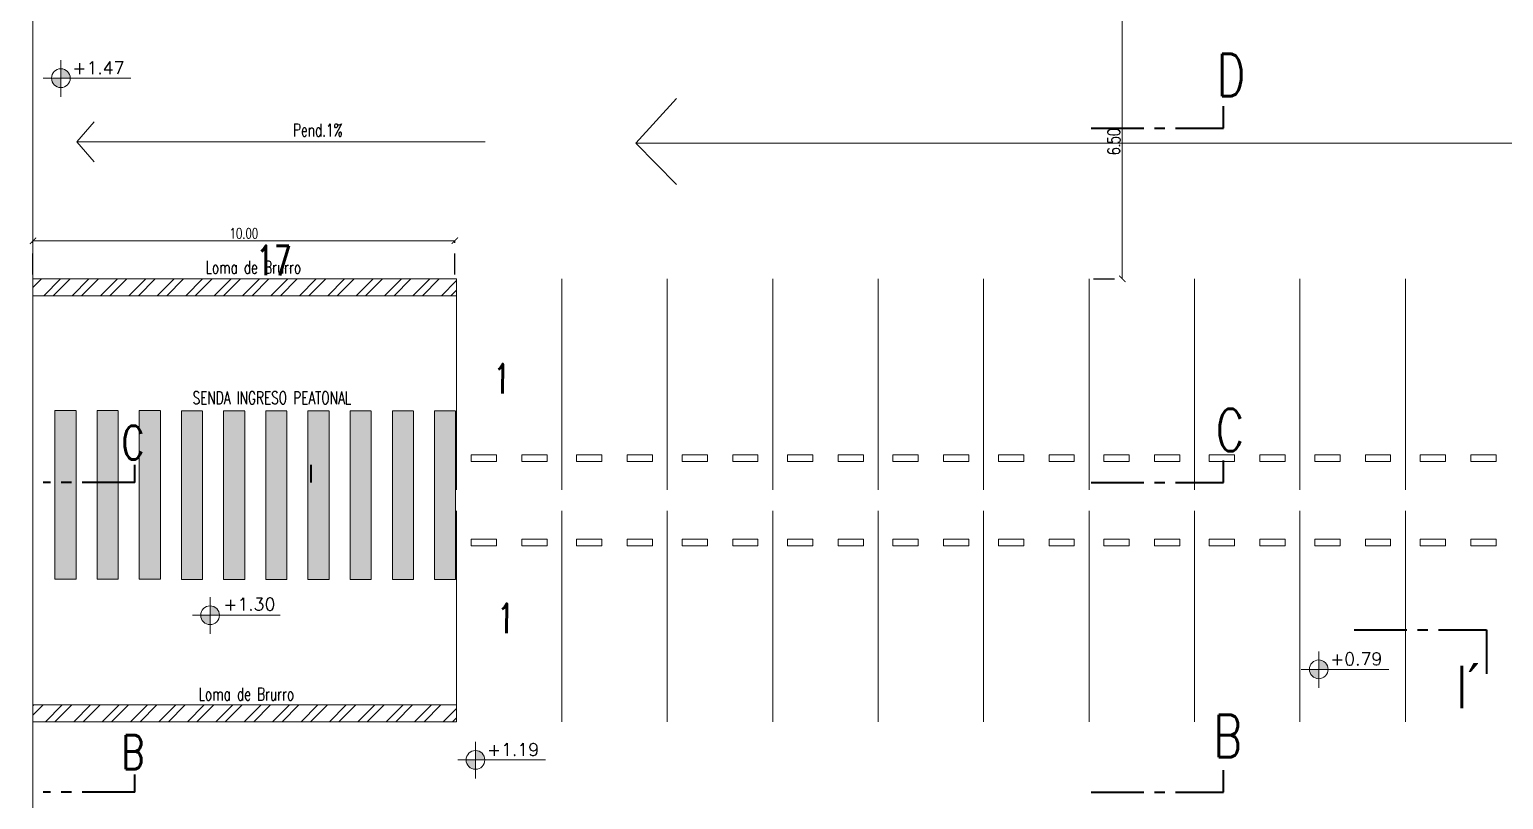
# Model space of a CAD drawing. Header units: millimetres. Extents: x 2828 to 3406, y 849 to 1266.
# Drawn here: x 2973.72 to 3008.67, y 1090.97 to 1109.23 of the extents above; entities that cross this region are included whole.
import ezdxf

# ---------------------------------------------------------------- set-up
doc = ezdxf.new("R2010")
doc.units = ezdxf.units.MM
doc.header["$PDMODE"] = 34
doc.header["$PDSIZE"] = -10
doc.linetypes.add('CENTER', pattern=[2, 1.25, -0.25, 0.25, -0.25])
doc.linetypes.add('DASHDOT', pattern=[1, 0.5, -0.25, 0, -0.25])
doc.layers.get('DEFPOINTS').update_dxf_attribs({"lineweight": 5})
for name, color, linetype, lineweight in [('0.05', 64, 'Continuous', 5), ('0.10', 161, 'Continuous', 9), ('arq cotas', 152, 'Continuous', 13), ('arq tex', 31, 'Continuous', 5), ('gral texto', 70, 'Continuous', 5), ('L corte', 51, 'CENTER', 40), ('L corte 100', 83, 'CENTER', 40)]:
    doc.layers.add(name, color=color, linetype=linetype, lineweight=lineweight)
doc.layers.add('hatch', color=7, linetype='Continuous', lineweight=13, true_color=0x949494)
doc.layers.add('vehiculos', color=7, linetype='Continuous', lineweight=9, true_color=0x4a4a4a)
doc.styles.add('100', font='romans.shx', dxfattribs={"width": 0.75, "height": 0.2})
doc.styles.add('250-cts', font='romans.shx', dxfattribs={"width": 0.7, "height": 0.25})
doc.styles.add('COTAS', font='romans.shx')
doc.dimstyles.new('250', dxfattribs={"dimtxt": 0.3, "dimasz": 0.15, "dimexe": 0, "dimexo": 0.1, "dimgap": 0.05, "dimtad": 1, "dimzin": 0, "dimdsep": 46, "dimtxsty": '250-cts', "dimblk": 'ARCHTICK', "dimcen": 0.02, "dimclrd": 256, "dimclre": 256, "dimclrt": 256, "dimazin": 0, "dimtfac": 1, "dimtofl": 0, "dimtmove": 1, "dimatfit": 0, "dimldrblk": 'OPEN90', "dimfxl": 1, "dimtolj": 1, "dimtzin": 0, "dimlwd": -1, "dimarcsym": 0})

# ---------------------------------------------------------------- blocks, each defined once
blk = doc.blocks.new('NIVEL')
at = {"layer": '0.10'}
h = blk.add_hatch(color=256, dxfattribs=at)
h.paths.add_polyline_path([(265.735, 100.104), (265.737, 99.66), (266.182, 99.662, 0.10356), (266.143, 99.84, 0.297796)])
h.paths.add_polyline_path([(265.737, 99.66), (265.293, 99.658, 0.10356), (265.331, 99.48, 0.297796), (265.739, 99.216)])
for p, q in [((265.737, 98.782), (265.737, 100.513)), ((264.902, 99.66), (269.056, 99.66))]:
    blk.add_line(p, q, dxfattribs=at)
blk.add_circle((265.737, 99.66), 0.444, dxfattribs=at)
blk = doc.blocks.new('_ARCHTICK')
at = {"color": 0, "linetype": 'ByBlock', "const_width": 0.15}
blk.add_lwpolyline([(-0.5, -0.5), (0.5, 0.5)], dxfattribs=at)
blk = doc.blocks.new('*D389')
at = {"layer": 'arq cotas', "linetype": 'DASHDOT', "lineweight": -2, "transparency": 16777216}
for p, q in [((2973.804, 1103.417), (2973.804, 1104.219)), ((2983.804, 1103.417), (2983.804, 1104.219))]:
    blk.add_line(p, q, dxfattribs=at)
at = {"layer": 'arq cotas', "transparency": 16777216}
blk.add_line((2983.804, 1104.219), (2973.804, 1104.219), dxfattribs=at)
at = {"layer": 'DEFPOINTS', "color": 0, "transparency": 16777216}
for p in [(2973.804, 1104.219), (2973.804, 1103.317), (2983.804, 1103.317)]:
    blk.add_point(p, dxfattribs=at)
at = {"layer": 'arq cotas', "transparency": 16777216, "xscale": 0.15, "yscale": 0.15, "zscale": 0.15, "rotation": 180}
blk.add_blockref('_ARCHTICK', (2973.804, 1104.219), dxfattribs=at)
at = {"layer": 'arq cotas', "transparency": 16777216, "xscale": 0.15, "yscale": 0.15, "zscale": 0.15}
blk.add_blockref('_ARCHTICK', (2983.804, 1104.219), dxfattribs=at)
at = {"layer": 'arq cotas', "transparency": 16777216, "insert": (2978.804, 1104.394), "char_height": 0.25, "attachment_point": 5, "style": '250-cts'}
blk.add_mtext('\\A1;10.00', dxfattribs=at)
blk = doc.blocks.new('_Open90')
at = {"color": 0, "linetype": 'ByBlock', "lineweight": -2}
for p, q in [((0, 0), (-1, 0)), ((-0.5, 0.5), (0, 0)), ((0, 0), (-0.5, -0.5))]:
    blk.add_line(p, q, dxfattribs=at)
blk = doc.blocks.new('*D482')
at = {"layer": 'arq cotas', "linetype": 'DASHDOT', "lineweight": -2, "transparency": 16777216}
for p, q in [((2998.944, 1109.817), (2999.631, 1109.817)), ((2998.944, 1103.317), (2999.631, 1103.317))]:
    blk.add_line(p, q, dxfattribs=at)
at = {"layer": 'arq cotas', "transparency": 16777216}
blk.add_line((2999.631, 1109.817), (2999.631, 1103.317), dxfattribs=at)
at = {"layer": 'DEFPOINTS', "color": 0, "transparency": 16777216}
for p in [(2998.844, 1109.817), (2998.844, 1103.317), (2999.631, 1103.317)]:
    blk.add_point(p, dxfattribs=at)
at = {"layer": 'arq cotas', "transparency": 16777216, "xscale": 0.15, "yscale": 0.15, "zscale": 0.15}
for p, rotation in [((2999.631, 1109.817), 90), ((2999.631, 1103.317), 270)]:
    blk.add_blockref('_ARCHTICK', p, dxfattribs=dict(at, rotation=rotation))
at = {"layer": 'arq cotas', "transparency": 16777216, "insert": (2999.431, 1106.567), "char_height": 0.3, "attachment_point": 5, "rotation": 90, "style": '250-cts'}
blk.add_mtext('\\A1;6.50', dxfattribs=at)

msp = doc.modelspace()

# ---------------------------------------------------------------- hatches: boundary and pattern name
at = {"layer": '0.10', "true_color": 0x808080}
h = msp.add_hatch(dxfattribs=at)
h.set_pattern_fill('ANSI32', color=8, scale=0.05)
h.set_pattern_definition([(45, (-3.9394, 10.1), (-0.336759605, 0.336759605), []), (45, (-3.7149, 10.1), (-0.336759605, 0.336759605), [])])
h.paths.add_polyline_path([(2983.843, 1102.917), (2973.804, 1102.917), (2973.804, 1103.317), (2983.843, 1103.317)])
h = msp.add_hatch(dxfattribs=at)
h.set_pattern_fill('ANSI32', color=8, scale=0.05)
h.set_pattern_definition([(45, (-3.9, 0), (-0.336759605, 0.336759605), []), (45, (-3.6755, 0), (-0.336759605, 0.336759605), [])])
h.paths.add_polyline_path([(2983.843, 1092.817), (2973.804, 1092.817), (2973.804, 1093.217), (2983.843, 1093.217)])
at = {"layer": 'arq cotas'}
h = msp.add_hatch(color=256, dxfattribs=at)
h.paths.add_polyline_path([(2978.002, 1095.563), (2978.003, 1095.341), (2978.225, 1095.342, 0.10356), (2978.206, 1095.431, 0.297796)])
h.paths.add_polyline_path([(2978.003, 1095.341), (2977.781, 1095.339, 0.10356), (2977.8, 1095.25, 0.297796), (2978.004, 1095.118)])
at = {"layer": 'hatch', "true_color": 0xbfbfbf}
h = msp.add_hatch(color=9, dxfattribs=at)
h.dxf.hatch_style = 1
h.paths.add_polyline_path([(2974.824, 1100.194), (2974.324, 1100.194), (2974.324, 1096.194), (2974.824, 1096.194)])
h = msp.add_hatch(color=9, dxfattribs=at)
h.dxf.hatch_style = 1
h.paths.add_polyline_path([(2975.824, 1100.197), (2975.324, 1100.197), (2975.324, 1096.197), (2975.824, 1096.197)])
h = msp.add_hatch(color=9, dxfattribs=at)
h.dxf.hatch_style = 1
h.paths.add_polyline_path([(2976.824, 1100.197), (2976.324, 1100.197), (2976.324, 1096.197), (2976.824, 1096.197)])
h = msp.add_hatch(color=9, dxfattribs=at)
h.dxf.hatch_style = 1
h.paths.add_polyline_path([(2977.824, 1100.189), (2977.324, 1100.189), (2977.324, 1096.189), (2977.824, 1096.189)])
h = msp.add_hatch(color=9, dxfattribs=at)
h.dxf.hatch_style = 1
h.paths.add_polyline_path([(2978.824, 1100.189), (2978.324, 1100.189), (2978.324, 1096.189), (2978.824, 1096.189)])
h = msp.add_hatch(color=9, dxfattribs=at)
h.dxf.hatch_style = 1
h.paths.add_polyline_path([(2979.824, 1100.189), (2979.324, 1100.189), (2979.324, 1096.189), (2979.824, 1096.189)])
h = msp.add_hatch(color=9, dxfattribs=at)
h.dxf.hatch_style = 1
h.paths.add_polyline_path([(2980.824, 1100.189), (2980.324, 1100.189), (2980.324, 1096.189), (2980.824, 1096.189)])
h = msp.add_hatch(color=9, dxfattribs=at)
h.dxf.hatch_style = 1
h.paths.add_polyline_path([(2981.824, 1100.189), (2981.324, 1100.189), (2981.324, 1096.189), (2981.824, 1096.189)])
h = msp.add_hatch(color=9, dxfattribs=at)
h.dxf.hatch_style = 1
h.paths.add_polyline_path([(2982.824, 1100.189), (2982.324, 1100.189), (2982.324, 1096.189), (2982.824, 1096.189)])
h = msp.add_hatch(color=9, dxfattribs=at)
h.dxf.hatch_style = 1
h.paths.add_polyline_path([(2983.824, 1100.189), (2983.324, 1100.189), (2983.324, 1096.189), (2983.824, 1096.189)])

# ---------------------------------------------------------------- linework, layer by layer
at = {"layer": '0.05'}
for p, q in [((2983.843, 1103.317), (2983.843, 1098.317)), ((2986.343, 1103.317), (2986.343, 1098.317)), ((2988.843, 1103.317), (2988.843, 1098.317)), ((2991.343, 1103.317), (2991.343, 1098.317)), ((2993.843, 1103.317), (2993.843, 1098.317)), ((2996.343, 1103.317), (2996.343, 1098.317)), ((2998.843, 1103.317), (2998.843, 1098.317)), ((3001.343, 1103.317), (3001.343, 1098.317)), ((3003.843, 1103.317), (3003.843, 1098.317)), ((3006.343, 1103.317), (3006.343, 1098.317)), ((2983.843, 1097.817), (2983.843, 1092.817)), ((2983.843, 1097.817), (2983.843, 1092.817)), ((2986.343, 1097.817), (2986.343, 1092.817)), ((2986.343, 1097.817), (2986.343, 1092.817)), ((2988.843, 1097.817), (2988.843, 1092.817)), ((2991.343, 1097.817), (2991.343, 1092.817)), ((2993.843, 1097.817), (2993.843, 1092.817)), ((2996.343, 1097.817), (2996.343, 1092.817)), ((2998.843, 1097.817), (2998.843, 1092.817)), ((3001.343, 1097.817), (3001.343, 1092.817)), ((3003.843, 1097.817), (3003.843, 1092.817)), ((3006.343, 1097.817), (3006.343, 1092.817))]:
    msp.add_line(p, q, dxfattribs=at)
for points in [[(2988.094, 1106.529), (2989.065, 1107.59)], [(2988.094, 1106.529), (2997.415, 1106.529)], [(2988.094, 1106.529), (2989.06, 1105.555)], [(2988.094, 1106.529), (3026.343, 1106.529)], [(2974.824, 1100.194), (2974.324, 1100.194), (2974.324, 1096.194), (2974.824, 1096.194), (2974.824, 1100.185)], [(2975.824, 1100.197), (2975.324, 1100.197), (2975.324, 1096.197), (2975.824, 1096.197), (2975.824, 1100.189)], [(2976.824, 1100.197), (2976.324, 1100.197), (2976.324, 1096.197), (2976.824, 1096.197), (2976.824, 1100.189)], [(2977.824, 1100.189), (2977.324, 1100.189), (2977.324, 1096.189), (2977.824, 1096.189), (2977.824, 1100.18)], [(2978.824, 1100.189), (2978.324, 1100.189), (2978.324, 1096.189), (2978.824, 1096.189), (2978.824, 1100.18)], [(2979.824, 1100.189), (2979.324, 1100.189), (2979.324, 1096.189), (2979.824, 1096.189), (2979.824, 1100.18)], [(2980.824, 1100.189), (2980.324, 1100.189), (2980.324, 1096.189), (2980.824, 1096.189), (2980.824, 1100.18)], [(2981.824, 1100.189), (2981.324, 1100.189), (2981.324, 1096.189), (2981.824, 1096.189), (2981.824, 1100.18)], [(2982.824, 1100.189), (2982.324, 1100.189), (2982.324, 1096.189), (2982.824, 1096.189), (2982.824, 1100.18)], [(2983.824, 1100.189), (2983.324, 1100.189), (2983.324, 1096.189), (2983.824, 1096.189), (2983.824, 1100.18)]]:
    msp.add_lwpolyline(points, dxfattribs=at)
at = {"layer": '0.10', "color": 8, "true_color": 0x808080}
for points in [[(2983.843, 1102.917), (2973.804, 1102.917), (2973.804, 1103.317), (2983.843, 1103.317), (2983.843, 1102.917)], [(2983.843, 1092.817), (2973.804, 1092.817), (2973.804, 1093.217), (2983.843, 1093.217), (2983.843, 1092.817)]]:
    msp.add_lwpolyline(points, dxfattribs=at)
at = {"layer": 'arq cotas'}
for p, q in [((2978.003, 1094.902), (2978.003, 1095.767)), ((2977.585, 1095.341), (2979.662, 1095.341))]:
    msp.add_line(p, q, dxfattribs=at)
msp.add_circle((2978.003, 1095.341), 0.222, dxfattribs=at)
at = {"layer": 'arq tex'}
for points in [[(2981.328, 1106.566), (2974.846, 1106.566), (2975.256, 1107.038)], [(2984.524, 1106.566), (2974.846, 1106.566), (2975.256, 1106.093)]]:
    msp.add_lwpolyline(points, dxfattribs=at)
at = {"layer": 'hatch'}
msp.add_line((2973.804, 1128.707), (2973.804, 1086.697), dxfattribs=at)
at = {"layer": 'L corte'}
for p, q in [((3002.033, 1106.887), (3002.033, 1107.408)), ((2998.891, 1106.887), (3002.033, 1106.887)), ((3002.033, 1098.49), (3002.033, 1099.011)), ((2998.891, 1098.49), (3002.033, 1098.49)), ((3005.126, 1094.996), (3008.268, 1094.996)), ((3008.268, 1094.996), (3008.268, 1093.954)), ((3002.033, 1091.149), (3002.033, 1091.67)), ((2998.891, 1091.149), (3002.033, 1091.149))]:
    msp.add_line(p, q, dxfattribs=at)
at = {"layer": 'L corte 100'}
for p, q in [((2976.22, 1098.49), (2976.22, 1098.907)), ((2980.401, 1098.49), (2980.401, 1098.907)), ((2976.22, 1098.49), (2974.042, 1098.49)), ((2976.22, 1091.149), (2976.22, 1091.566)), ((2976.22, 1091.149), (2974.042, 1091.149))]:
    msp.add_line(p, q, dxfattribs=at)
at = {"layer": 'vehiculos'}
for points in [[(2984.193, 1098.987), (2984.793, 1098.987), (2984.793, 1099.147), (2984.193, 1099.147)], [(2985.993, 1098.987), (2985.393, 1098.987), (2985.393, 1099.147), (2985.993, 1099.147)], [(2986.693, 1098.987), (2987.293, 1098.987), (2987.293, 1099.147), (2986.693, 1099.147)], [(2988.493, 1098.987), (2987.893, 1098.987), (2987.893, 1099.147), (2988.493, 1099.147)], [(2989.193, 1098.987), (2989.793, 1098.987), (2989.793, 1099.147), (2989.193, 1099.147)], [(2990.993, 1098.987), (2990.393, 1098.987), (2990.393, 1099.147), (2990.993, 1099.147)], [(2991.693, 1098.987), (2992.293, 1098.987), (2992.293, 1099.147), (2991.693, 1099.147)], [(2993.493, 1098.987), (2992.893, 1098.987), (2992.893, 1099.147), (2993.493, 1099.147)], [(2994.193, 1098.987), (2994.793, 1098.987), (2994.793, 1099.147), (2994.193, 1099.147)], [(2995.993, 1098.987), (2995.393, 1098.987), (2995.393, 1099.147), (2995.993, 1099.147)], [(2996.693, 1098.987), (2997.293, 1098.987), (2997.293, 1099.147), (2996.693, 1099.147)], [(2998.493, 1098.987), (2997.893, 1098.987), (2997.893, 1099.147), (2998.493, 1099.147)], [(2999.193, 1098.987), (2999.793, 1098.987), (2999.793, 1099.147), (2999.193, 1099.147)], [(3000.993, 1098.987), (3000.393, 1098.987), (3000.393, 1099.147), (3000.993, 1099.147)], [(3001.693, 1098.987), (3002.293, 1098.987), (3002.293, 1099.147), (3001.693, 1099.147)], [(3003.493, 1098.987), (3002.893, 1098.987), (3002.893, 1099.147), (3003.493, 1099.147)], [(3004.193, 1098.987), (3004.793, 1098.987), (3004.793, 1099.147), (3004.193, 1099.147)], [(3005.993, 1098.987), (3005.393, 1098.987), (3005.393, 1099.147), (3005.993, 1099.147)], [(3006.693, 1098.987), (3007.293, 1098.987), (3007.293, 1099.147), (3006.693, 1099.147)], [(3008.493, 1098.987), (3007.893, 1098.987), (3007.893, 1099.147), (3008.493, 1099.147)], [(2984.193, 1097.147), (2984.793, 1097.147), (2984.793, 1096.987), (2984.193, 1096.987)], [(2985.993, 1097.147), (2985.393, 1097.147), (2985.393, 1096.987), (2985.993, 1096.987)], [(2986.693, 1097.147), (2987.293, 1097.147), (2987.293, 1096.987), (2986.693, 1096.987)], [(2988.493, 1097.147), (2987.893, 1097.147), (2987.893, 1096.987), (2988.493, 1096.987)], [(2989.193, 1097.147), (2989.793, 1097.147), (2989.793, 1096.987), (2989.193, 1096.987)], [(2990.993, 1097.147), (2990.393, 1097.147), (2990.393, 1096.987), (2990.993, 1096.987)], [(2991.693, 1097.147), (2992.293, 1097.147), (2992.293, 1096.987), (2991.693, 1096.987)], [(2993.493, 1097.147), (2992.893, 1097.147), (2992.893, 1096.987), (2993.493, 1096.987)], [(2994.193, 1097.147), (2994.793, 1097.147), (2994.793, 1096.987), (2994.193, 1096.987)], [(2995.993, 1097.147), (2995.393, 1097.147), (2995.393, 1096.987), (2995.993, 1096.987)], [(2996.693, 1097.147), (2997.293, 1097.147), (2997.293, 1096.987), (2996.693, 1096.987)], [(2998.493, 1097.147), (2997.893, 1097.147), (2997.893, 1096.987), (2998.493, 1096.987)], [(2999.193, 1097.147), (2999.793, 1097.147), (2999.793, 1096.987), (2999.193, 1096.987)], [(3000.993, 1097.147), (3000.393, 1097.147), (3000.393, 1096.987), (3000.993, 1096.987)], [(3001.693, 1097.147), (3002.293, 1097.147), (3002.293, 1096.987), (3001.693, 1096.987)], [(3003.493, 1097.147), (3002.893, 1097.147), (3002.893, 1096.987), (3003.493, 1096.987)], [(3004.193, 1097.147), (3004.793, 1097.147), (3004.793, 1096.987), (3004.193, 1096.987)], [(3005.993, 1097.147), (3005.393, 1097.147), (3005.393, 1096.987), (3005.993, 1096.987)], [(3006.693, 1097.147), (3007.293, 1097.147), (3007.293, 1096.987), (3006.693, 1096.987)], [(3008.493, 1097.147), (3007.893, 1097.147), (3007.893, 1096.987), (3008.493, 1096.987)]]:
    msp.add_lwpolyline(points, close=True, dxfattribs=at)

# ---------------------------------------------------------------- block references
at = {"layer": '0.10', "xscale": 0.5, "yscale": 0.5, "zscale": 0.5}
for p in [(2841.597, 1058.243), (2871.419, 1044.229), (2851.427, 1042.081)]:
    msp.add_blockref('NIVEL', p, dxfattribs=at)

# ---------------------------------------------------------------- texts
at = {"layer": '0.10', "char_height": 0.3, "width": 2.11456, "attachment_point": 1, "style": 'COTAS'}
for s, insert in [('+1.47', (2974.737, 1108.469)), ('+1.30', (2978.316, 1095.752)), ('+0.79', (3004.559, 1094.455)), ('+1.19', (2984.568, 1092.307))]:
    msp.add_mtext(s, dxfattribs=dict(at, insert=insert))
at = {"layer": 'arq tex', "char_height": 0.3, "width": 7.76512, "attachment_point": 1, "style": '250-cts'}
for s, insert in [('Pend.1%', (2979.968, 1106.994)), ('Loma de Brurro', (2977.894, 1103.74, 0)), ('Loma de Brurro', (2977.729, 1093.624, 0))]:
    msp.add_mtext(s, dxfattribs=dict(at, insert=insert))
at = {"layer": 'arq tex', "insert": (2977.588, 1100.647), "char_height": 0.3, "attachment_point": 1, "style": '250-cts'}
msp.add_mtext_dynamic_manual_height_columns('SENDA INGRESO PEATONAL', width=53.27532, gutter_width=10, heights=[0], dxfattribs=at)
at = {"layer": 'gral texto', "char_height": 0.7, "width": 29.4075, "attachment_point": 5, "rotation": 359.5989, "style": '250-cts'}
for s, insert in [('17', (2979.513, 1103.748)), ('1', (2984.92, 1100.947)), ('1', (2985.013, 1095.266))]:
    msp.add_mtext(s, dxfattribs=dict(at, insert=insert))
at = {"layer": 'L corte', "char_height": 1, "attachment_point": 1, "style": '100'}
for s, insert in [('D', (3001.869, 1108.649)), ('C', (3001.843, 1100.232)), ('I{\\fArial|b0|i0|c0|p34;´}', (3007.552, 1094.14)), ('B', (3001.791, 1092.978))]:
    msp.add_mtext_dynamic_manual_height_columns(s, width=27.3651, gutter_width=12.5, heights=[0], dxfattribs=dict(at, insert=insert))
at = {"layer": 'L corte 100', "char_height": 0.8, "attachment_point": 3, "style": '100'}
for s, insert in [('C', (2976.444, 1099.835)), ('B', (2976.444, 1092.495))]:
    msp.add_mtext_dynamic_manual_height_columns(s, width=27.3651, gutter_width=12.5, heights=[0], dxfattribs=dict(at, insert=insert))

# ---------------------------------------------------------------- dimensions: what is measured, and where the dimension line sits
at = {"layer": 'arq cotas'}
dim = msp.add_linear_dim(base=(2999.631, 1103.317), p1=(2998.844, 1109.817), p2=(2998.844, 1103.317), angle=90, dimstyle='250', override={"dimfxl": 0}, dxfattribs=at)
dim.commit()
dim.dimension.update_dxf_attribs({"geometry": '*D482', "text_midpoint": (2999.431, 1106.567)})
dim = msp.add_linear_dim(base=(2973.804, 1104.219), p1=(2983.804, 1103.317), p2=(2973.804, 1103.317), dimstyle='250', dxfattribs=at)
dim.commit()
dim.dimension.update_dxf_attribs({"geometry": '*D389', "text_midpoint": (2978.804, 1104.394)})

doc.saveas('drawing.dxf')
